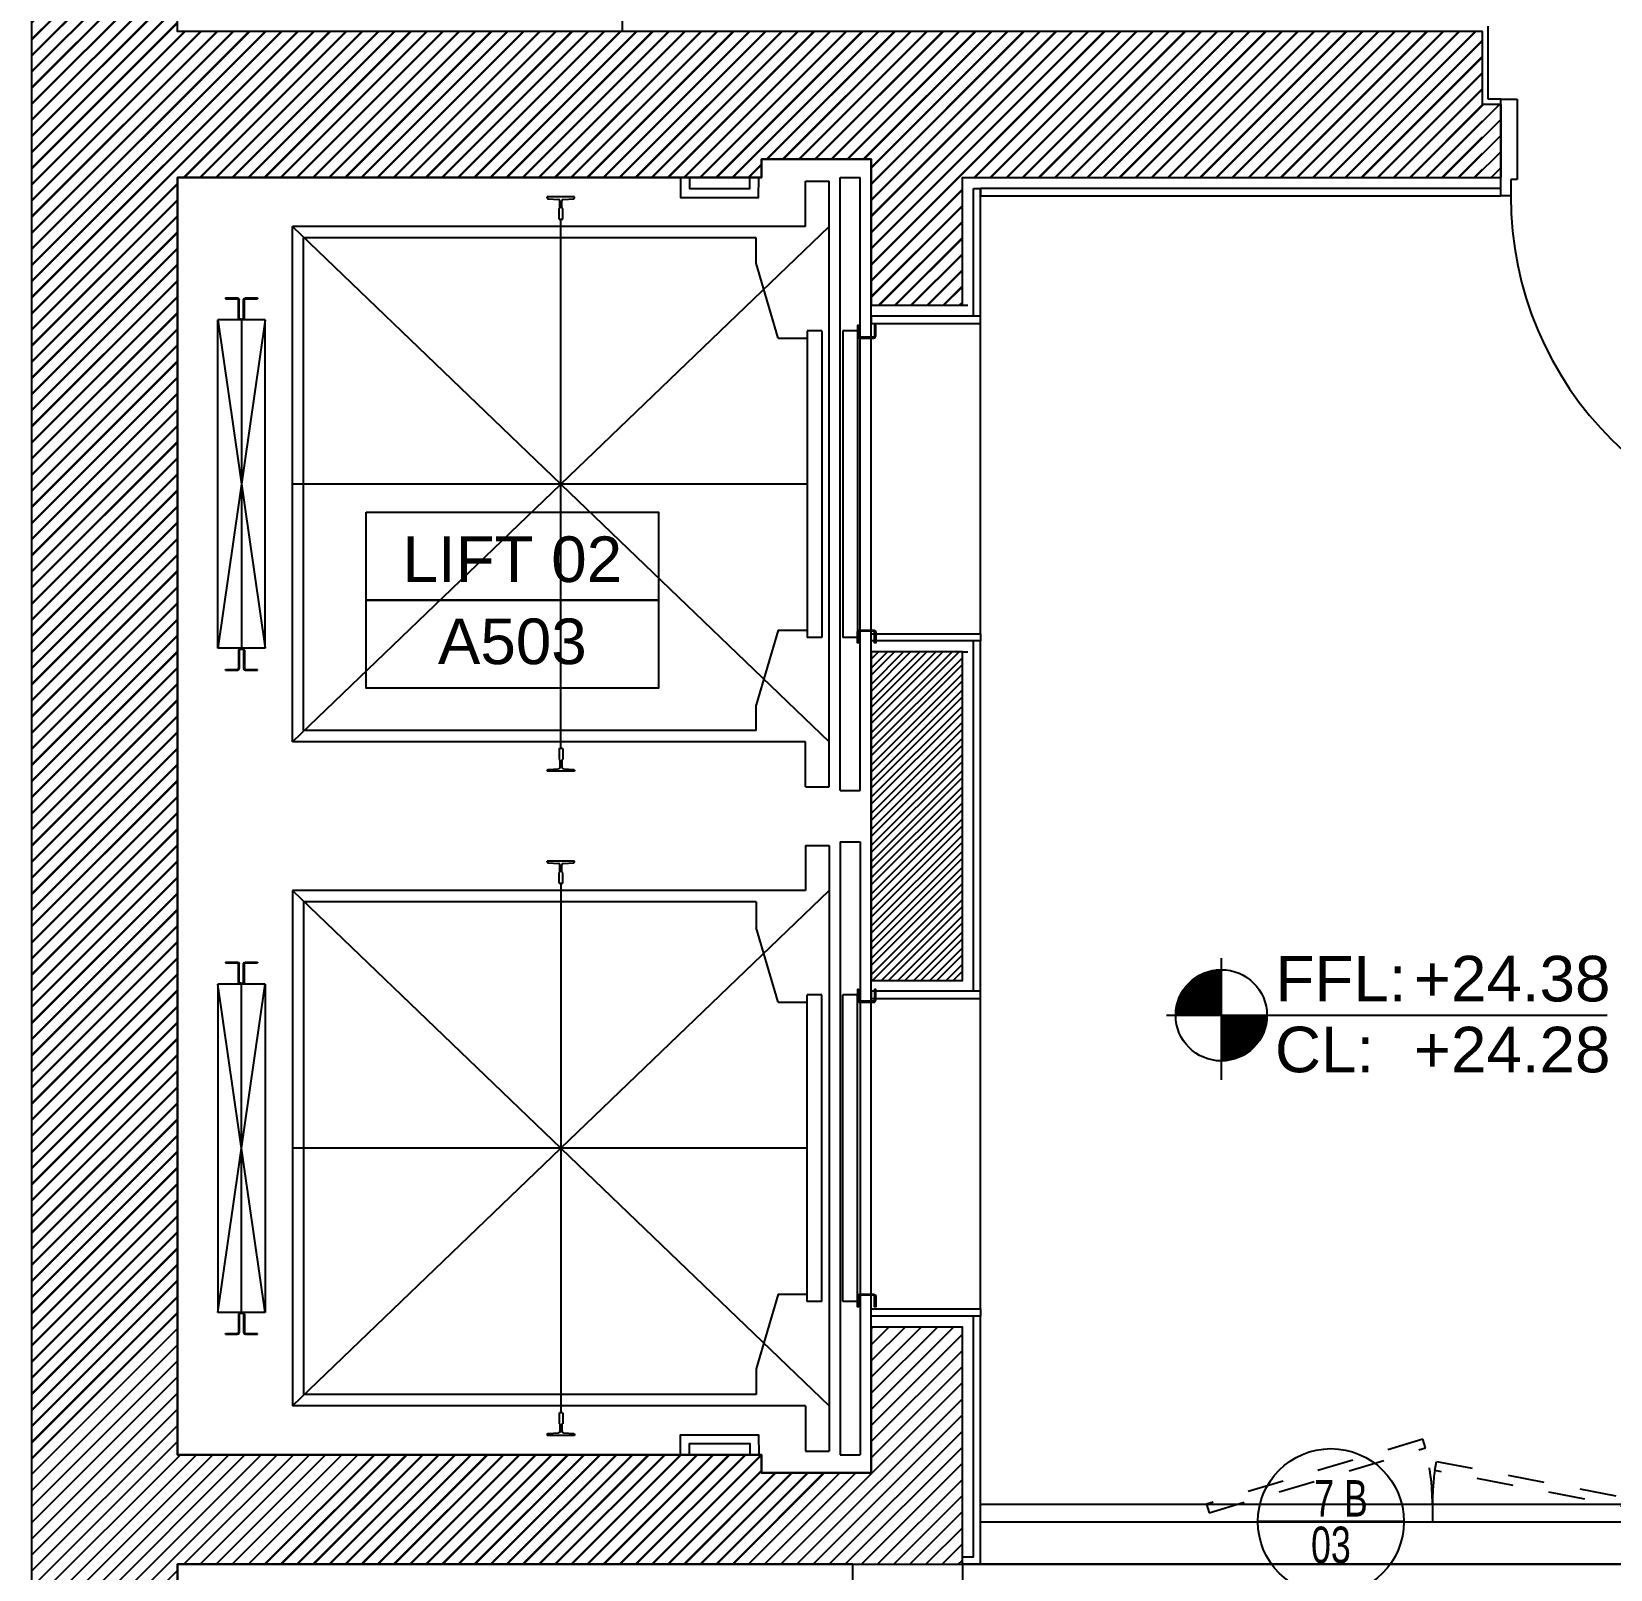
# Model space of a CAD drawing. Header units: metres. Extents: x 0 to 44.4, y -5.9 to 58.5.
# Drawn here: x 27.368 to 31.694, y 12.836 to 17.05 of the extents above; entities that cross this region are included whole.
import ezdxf
from ezdxf.enums import TextEntityAlignment as Align

# ---------------------------------------------------------------- set-up
doc = ezdxf.new("R2010")
doc.units = ezdxf.units.M
doc.header["$MEASUREMENT"] = 0
doc.linetypes.add('HIDDEN2', pattern=[0.1875, 0.125, -0.0625])
doc.layers.get('0').update_dxf_attribs({"linetype": 'CONTINUOUS'})
for name, color, linetype in [('A-ANNO-DR-TAG', 7, 'CONTINUOUS'), ('A-ANNO-EVTRTAG', 7, 'CONTINUOUS'), ('A-ANNO-LEVL', 3, 'CONTINUOUS'), ('A-asc', 15, 'CONTINUOUS'), ('A-Door', 1, 'CONTINUOUS'), ('A-HATCH-CONC', 8, 'CONTINUOUS'), ('A-PLASTER', 8, 'CONTINUOUS'), ('A-PORTE', 1, 'CONTINUOUS'), ('A-PROJECTION', 8, 'CONTINUOUS'), ('A-sect-marble', 1, 'CONTINUOUS'), ('S-2ND-3RD-4-5-6TH$0$A-SHAFT 2-3-4-5-6', 8, 'CONTINUOUS'), ('S-2ND-3RD-4-5-6TH$0$A-STR 2-3-4-5-6', 2, 'CONTINUOUS')]:
    doc.layers.add(name, color=color, linetype=linetype)
doc.styles.add('BLOCK', font='ARIAL.TTF', dxfattribs={"width": 0.8, "height": 0.25})
pattern_1 = [(45, (-139.766827, -8.86163), (-0.022097087, 0.022097087), [])]

# ---------------------------------------------------------------- blocks, each defined once
blk = doc.blocks.new('Rail3kg')
for p, q in [((3, 0), (-3, 0)), ((-8, -5), (-8, -55)), ((-6, -5), (-6, -55)), ((-3, -2), (3, -2)), ((6, -5), (6, -55)), ((8, -5), (8, -55)), ((-43.5, -58), (-11, -58)), ((-43.5, -60), (-43.5, -58)), ((-43.5, -60), (-11, -60)), ((11, -58), (43.5, -58)), ((11, -60), (43.5, -60)), ((43.5, -60), (43.5, -58))]:
    blk.add_line(p, q)
for centre, radius, start, end in [((-3, -5), 5, 90, 180), ((3, -5), 5, 0, 90), ((-3, -5), 3, 90, 180), ((3, -5), 3, 0, 90), ((-11, -55), 5, 270, 360), ((-11, -55), 3, 270, 0), ((11, -55), 5, 180, 270), ((11, -55), 3, 180, 270)]:
    blk.add_arc(centre, radius, start, end)
blk = doc.blocks.new('T75-3')
for p, q in [((1, 5), (0, 4)), ((0, -4), (0, 4)), ((1, 5), (30, 5)), ((30, 4.5), (30, 5)), ((31.5, 3), (51.2, 3)), ((56.9, 35.1), (55.2, 6.8)), ((59.4, 37.5), (62, 37.5)), ((62, -37.5), (62, 37.5)), ((0, -4), (1, -5)), ((1, -5), (30, -5)), ((30, -5), (30, -4.5)), ((31.5, -3), (51.2, -3)), ((55.2, -6.8), (56.9, -35.1)), ((59.4, -37.5), (62, -37.5))]:
    blk.add_line(p, q)
for centre, radius, start, end in [((31.5, 4.5), 1.5, 180, 270), ((51.2, 7), 4, 270, 356.6822), ((59.4, 35), 2.5, 90, 176.6822), ((31.5, -4.5), 1.5, 90, 180), ((51.2, -7), 4, 3.3178, 90), ((59.4, -35), 2.5, 183.3178, 270)]:
    blk.add_arc(centre, radius, start, end)
blk = doc.blocks.new('ascenseurs')
at = {"layer": 'A-asc'}
for p, q in [((1.6, 0.03), (1.6, 0.03)), ((1.815, 0), (1.87, 0)), ((1.815, -1.68), (1.815, 0)), ((1.87, -1.68), (1.87, 0)), ((1.72, -0.01), (1.785, -0.01)), ((1.72, -0.134), (1.72, -0.01)), ((1.785, -1.67), (1.785, -0.01)), ((1.05, -1.565), (1.05, -0.115)), ((1.72, -0.134), (0.315, -0.134)), ((0.315, -1.546), (1.785, -0.134)), ((0.315, -0.134), (1.785, -1.546)), ((0.315, -1.546), (0.315, -0.134)), ((1.585, -0.165), (0.345, -0.165)), ((0.345, -1.515), (0.345, -0.165)), ((1.585, -0.235), (1.585, -0.165)), ((1.645, -0.44), (1.585, -0.235)), ((0.24, -0.39), (0.11, -0.39)), ((0.11, -1.29), (0.11, -0.39)), ((0.24, -0.39), (0.11, -1.29)), ((0.11, -0.39), (0.24, -1.29)), ((0.175, -0.39), (0.175, -1.29)), ((0.24, -1.29), (0.24, -0.39)), ((1.765, -0.42), (1.725, -0.42)), ((1.725, -0.42), (1.725, -1.26)), ((1.765, -0.42), (1.765, -1.26)), ((1.8625, -0.42), (1.8225, -0.42)), ((1.8225, -0.42), (1.8225, -1.26)), ((1.8625, -0.42), (1.8625, -1.26)), ((1.645, -0.44), (1.725, -0.44)), ((1.725, -0.84), (0.315, -0.84)), ((1.645, -1.24), (1.585, -1.445)), ((1.645, -1.24), (1.725, -1.24)), ((0.24, -1.29), (0.11, -1.29)), ((1.765, -1.26), (1.725, -1.26)), ((1.8625, -1.26), (1.8225, -1.26)), ((1.585, -1.515), (1.585, -1.445)), ((1.72, -1.546), (0.315, -1.546)), ((1.585, -1.515), (0.345, -1.515)), ((1.72, -1.67), (1.72, -1.546)), ((1.72, -1.67), (1.785, -1.67)), ((1.815, -1.68), (1.87, -1.68)), ((1.72, -1.83), (1.72, -1.954)), ((1.72, -1.83), (1.785, -1.83)), ((1.785, -1.83), (1.785, -3.49)), ((1.815, -1.82), (1.87, -1.82)), ((1.815, -1.82), (1.815, -3.5)), ((1.87, -1.82), (1.87, -3.5)), ((1.05, -1.935), (1.05, -3.385)), ((1.72, -1.954), (0.315, -1.954)), ((0.315, -1.954), (1.785, -3.366)), ((0.315, -3.366), (1.785, -1.954)), ((0.315, -1.954), (0.315, -3.366)), ((1.585, -1.985), (0.345, -1.985)), ((0.345, -1.985), (0.345, -3.335)), ((1.585, -1.985), (1.585, -2.055)), ((1.645, -2.26), (1.585, -2.055)), ((0.24, -2.21), (0.11, -2.21)), ((0.11, -2.21), (0.11, -3.11)), ((0.24, -3.11), (0.11, -2.21)), ((0.11, -3.11), (0.24, -2.21)), ((0.175, -3.11), (0.175, -2.21)), ((0.24, -2.21), (0.24, -3.11)), ((1.765, -2.24), (1.725, -2.24)), ((1.725, -3.08), (1.725, -2.24)), ((1.765, -3.08), (1.765, -2.24)), ((1.8625, -2.24), (1.8225, -2.24)), ((1.8225, -3.08), (1.8225, -2.24)), ((1.8625, -3.08), (1.8625, -2.24)), ((1.645, -2.26), (1.725, -2.26)), ((1.725, -2.66), (0.315, -2.66)), ((1.645, -3.06), (1.585, -3.265)), ((1.645, -3.06), (1.725, -3.06)), ((0.24, -3.11), (0.11, -3.11)), ((1.765, -3.08), (1.725, -3.08)), ((1.8625, -3.08), (1.8225, -3.08)), ((1.585, -3.265), (1.585, -3.335)), ((1.72, -3.366), (0.315, -3.366)), ((1.585, -3.335), (0.345, -3.335)), ((1.72, -3.366), (1.72, -3.49)), ((1.72, -3.49), (1.785, -3.49)), ((1.815, -3.5), (1.87, -3.5))]:
    blk.add_line(p, q, dxfattribs=at)
for points in [[(1.3779, 0), (1.3778, -0.0549), (1.5918, -0.0549), (1.5919, 0)], [(1.4024, 0), (1.4023, -0.0304), (1.5673, -0.0304), (1.5674, 0)], [(1.3779, -3.5), (1.3778, -3.4451), (1.5918, -3.4451), (1.5919, -3.5)], [(1.4024, -3.5), (1.4023, -3.4696), (1.5673, -3.4696), (1.5674, -3.5)]]:
    blk.add_lwpolyline(points, dxfattribs=at)
for points in [[(1.8625, -0.434, 0.414214), (1.8685, -0.44), (1.9065, -0.44, 0.414214), (1.9125, -0.434), (1.9125, -0.405), (1.9095, -0.405), (1.9095, -0.434, -0.414214), (1.9065, -0.437), (1.8685, -0.437, -0.414214), (1.8655, -0.434), (1.8655, -0.405), (1.8625, -0.405)], [(1.8655, -1.246), (1.8655, -1.275), (1.8625, -1.275), (1.8625, -1.246, -0.414214), (1.8685, -1.24), (1.9065, -1.24, -0.414214), (1.9125, -1.246), (1.9125, -1.275), (1.9095, -1.275), (1.9095, -1.246, 0.414214), (1.9065, -1.243), (1.8685, -1.243, 0.414214)], [(1.8655, -2.254), (1.8655, -2.225), (1.8625, -2.225), (1.8625, -2.254, 0.414214), (1.8685, -2.26), (1.9065, -2.26, 0.414214), (1.9125, -2.254), (1.9125, -2.225), (1.9095, -2.225), (1.9095, -2.254, -0.414214), (1.9065, -2.257), (1.8685, -2.257, -0.414214)], [(1.8625, -3.066, -0.414214), (1.8685, -3.06), (1.9065, -3.06, -0.414214), (1.9125, -3.066), (1.9125, -3.095), (1.9095, -3.095), (1.9095, -3.066, 0.414214), (1.9065, -3.063), (1.8685, -3.063, 0.414214), (1.8655, -3.066), (1.8655, -3.095), (1.8625, -3.095)]]:
    blk.add_lwpolyline(points, format="xyb", close=True, dxfattribs=at)
at = {"layer": 'A-asc', "yscale": 0.0009999999999994, "zscale": 0.001}
for name, p, xscale, rotation in [('T75-3', (1.05, -0.115), 0.0009999999999994, 90), ('Rail3kg', (0.175, -0.39), -0.0009999999999977, 180), ('T75-3', (1.05, -1.565), -0.0009999999999994, 90), ('T75-3', (1.05, -1.935), 0.0009999999999994, 90), ('Rail3kg', (0.175, -2.21), -0.0009999999999977, 180), ('T75-3', (1.05, -3.385), -0.0009999999999994, 90)]:
    blk.add_blockref(name, p, dxfattribs=dict(at, xscale=xscale, rotation=rotation))
at = {"layer": 'A-asc', "xscale": 0.0009999999999977, "yscale": 0.0009999999999994, "zscale": 0.001}
for p in [(0.175, -1.29), (0.175, -3.11)]:
    blk.add_blockref('Rail3kg', p, dxfattribs=at)
blk = doc.blocks.new('EVTRTAG')
at = {"color": 7}
for points in [[(-0.008, 0.004823), (0.008, 0.004823), (0.008, 0), (-0.008, 0)], [(-0.008, 0), (0.008, 0), (0.008, -0.004823), (-0.008, -0.004823)]]:
    blk.add_lwpolyline(points, close=True, dxfattribs=at)
at = {"color": 7, "style": 'BLOCK'}
blk.add_attdef('EVTR', text='', height=0.0025, dxfattribs=at).set_placement((0, 0.00225), align=Align.MIDDLE)
blk.add_attdef('DWG', text='', height=0.0025, rotation=360, dxfattribs=at).set_placement((0, -0.00225), align=Align.MIDDLE)
blk = doc.blocks.new('LVTAG_P')
for p, q in [((0, 0.003136), (0, -0.003532)), ((-0.003011, 0), (0.021132, 0))]:
    blk.add_line(p, q)
at = {"const_width": 0.0025}
for points in [[(0, 0.00125, 0.414214), (-0.00125, 0, 1)], [(0, -0.00125, 0.414214), (0.00125, 0, 1)]]:
    blk.add_lwpolyline(points, format="xyb", dxfattribs=at)
blk.add_circle((0, 0), 0.0025)
at = {"style": 'BLOCK'}
for s, p in [('FFL:', (0.00297, 0.000756)), ('CL:', (0.002938, -0.003124))]:
    blk.add_text(s, height=0.0025, dxfattribs=at).set_placement(p)
for p in [(0.010543, 0.000759), (0.010543, -0.003129)]:
    blk.add_attdef('+00.00', p, '', height=0.0025, dxfattribs=at)
blk = doc.blocks.new('DRTAG')
blk.add_line((0.004, 0), (-0.004, 0))
blk.add_circle((0, 0), 0.004)
at = {"color": 7, "style": 'BLOCK', "width": 0.7}
blk.add_attdef('D', text='', height=0.002, dxfattribs=at).set_placement((-0.000012, 0.001274), align=Align.MIDDLE_RIGHT)
blk.add_attdef('TP', text='', height=0.002, dxfattribs=at).set_placement((-0.000041, 0.001274), align=Align.MIDDLE_LEFT)
blk.add_attdef('D-NO', text='', height=0.002, dxfattribs=at).set_placement((0, -0.001274), align=Align.MIDDLE)

msp = doc.modelspace()

# ---------------------------------------------------------------- hatches: boundary and pattern name
at = {"layer": 'A-HATCH-CONC'}
h = msp.add_hatch(dxfattribs=at)
h.set_pattern_fill('ANSI31', color=256, scale=0.25, angle=-720, style=0)
h.set_pattern_definition(pattern_1)
h.paths.add_polyline_path([(32.39337, 16.85), (32.39337, 16.65), (32.69337, 16.65), (32.69337, 17.15), (32.44337, 17.15), (32.44337, 17.05), (32.44337, 16.85)])
h.paths.add_polyline_path([(31.34337, 16.65), (31.34337, 17.05), (27.76837, 17.05), (27.76837, 20.15658), (27.36837, 20.15658), (27.36837, 3.57), (27.76837, 3.57), (27.76837, 12.85), (29.61837, 12.85), (29.91837, 12.85), (29.91837, 13.5), (29.66837, 13.5), (29.66837, 13.1), (29.36837, 13.1), (29.36837, 13.15), (27.76837, 13.15), (27.76837, 16.65), (29.36837, 16.65), (29.36837, 16.7), (29.66837, 16.7), (29.66837, 16.3), (29.91837, 16.3), (29.91837, 16.65)])
h = msp.add_hatch(dxfattribs=at)
h.set_pattern_fill('ANSI31', color=256, scale=0.25, angle=-720, style=0)
h.set_pattern_definition(pattern_1)
h.paths.add_polyline_path([(32.39337, 16.85), (32.39337, 16.65), (32.69337, 16.65), (32.69337, 17.15), (32.44337, 17.15), (32.44337, 17.05), (32.44337, 16.85)])
h.paths.add_polyline_path([(31.34337, 16.65), (31.34337, 17.05), (27.76837, 17.05), (27.76837, 20.15658), (27.36837, 20.15658), (27.36837, 3.57), (27.76837, 3.57), (27.76837, 12.85), (29.61837, 12.85), (29.91837, 12.85), (29.91837, 13.5), (29.66837, 13.5), (29.66837, 13.1), (29.36837, 13.1), (29.36837, 13.15), (27.76837, 13.15), (27.76837, 16.65), (29.36837, 16.65), (29.36837, 16.7), (29.66837, 16.7), (29.66837, 16.3), (29.91837, 16.3), (29.91837, 16.65)])
h = msp.add_hatch(dxfattribs=at)
h.set_pattern_fill('ANSI31', color=256, scale=0.25, style=0)
h.paths.add_polyline_path([(29.91837, 15.35), (29.66837, 15.35), (29.66837, 14.45), (29.91837, 14.45)], flags=17)
h = msp.add_hatch(dxfattribs=at)
h.set_pattern_fill('ANSI31', color=256, scale=0.25, style=0)
h.paths.add_polyline_path([(29.91837, 15.35), (29.66837, 15.35), (29.66837, 14.45), (29.91837, 14.45)], flags=17)
h = msp.add_hatch(dxfattribs=at)
h.set_pattern_fill('ANSI31', color=256, scale=0.25, angle=-720, style=0)
h.set_pattern_definition([(45, (-83.039656, -27.683513), (-0.022097087, 0.022097087), [])])
h.paths.add_polyline_path([(29.91837, 15.35), (29.66837, 15.35), (29.66837, 14.45), (29.91837, 14.45)])

# ---------------------------------------------------------------- linework, layer by layer
msp.add_lwpolyline([(27.76837, 18.26015), (28.96837, 18.2601), (28.96837, 18.2501), (28.98587, 18.25015), (28.98587, 17.05), (27.76837, 17.05), (27.76842, 18.26015)])
at = {"layer": 'A-Door', "linetype": 'HIDDEN2', "ltscale": 0.5}
for points in [[(30.59429, 12.99105), (31.18704, 13.16853), (31.17987, 13.19248), (30.58712, 13.015)], [(31.8199, 12.99045), (31.21226, 13.10715), (31.21697, 13.1317), (31.82462, 13.015)]]:
    msp.add_lwpolyline(points, close=True, dxfattribs=at)
for centre, radius, start, end in [((30.55317, 13.01287), 0.6527, 0.18679, 13.79683), ((31.95703, 13.00921), 0.75119, 172.50845, 179.55834)]:
    msp.add_arc(centre, radius, start, end, dxfattribs=at)
at = {"layer": 'A-HATCH-CONC'}
for p, q in [((27.36837, 17.02693), (27.76837, 17.42693)), ((27.36837, 16.98274), (27.76837, 17.38274)), ((27.36837, 16.93854), (27.76837, 17.33854)), ((27.36837, 16.89435), (27.76837, 17.29435)), ((27.36837, 16.85015), (27.76837, 17.25015)), ((27.36837, 16.80596), (27.76837, 17.20596)), ((27.36837, 16.76177), (27.76837, 17.16177)), ((27.36837, 16.71757), (27.76837, 17.11757)), ((27.36837, 16.67338), (27.76837, 17.07338)), ((27.36837, 16.62918), (27.78918, 17.05)), ((27.36837, 16.58499), (27.83338, 17.05)), ((27.36837, 16.5408), (27.87757, 17.05)), ((27.36837, 16.4966), (27.92177, 17.05)), ((27.36837, 16.45241), (27.96596, 17.05)), ((27.36837, 16.40821), (28.01016, 17.05)), ((27.36837, 16.36402), (28.05435, 17.05)), ((27.36837, 16.31982), (28.09854, 17.05)), ((27.36837, 16.27563), (28.14274, 17.05)), ((27.78693, 16.65), (28.18693, 17.05)), ((27.83113, 16.65), (28.23113, 17.05)), ((27.87532, 16.65), (28.27532, 17.05)), ((27.91951, 16.65), (28.31951, 17.05)), ((27.96371, 16.65), (28.36371, 17.05)), ((28.0079, 16.65), (28.4079, 17.05)), ((28.0521, 16.65), (28.4521, 17.05)), ((28.09629, 16.65), (28.49629, 17.05)), ((28.14049, 16.65), (28.54049, 17.05)), ((28.18468, 16.65), (28.58468, 17.05)), ((28.22887, 16.65), (28.62887, 17.05)), ((28.27307, 16.65), (28.67307, 17.05)), ((28.31726, 16.65), (28.71726, 17.05)), ((28.36146, 16.65), (28.76146, 17.05)), ((28.40565, 16.65), (28.80565, 17.05)), ((28.44984, 16.65), (28.84984, 17.05)), ((28.49404, 16.65), (28.89404, 17.05)), ((28.53823, 16.65), (28.93823, 17.05)), ((28.58243, 16.65), (28.98243, 17.05)), ((28.62662, 16.65), (29.02662, 17.05)), ((28.67082, 16.65), (29.07082, 17.05)), ((28.71501, 16.65), (29.11501, 17.05)), ((28.7592, 16.65), (29.1592, 17.05)), ((28.8034, 16.65), (29.2034, 17.05)), ((28.84759, 16.65), (29.24759, 17.05)), ((28.89179, 16.65), (29.29179, 17.05)), ((28.93598, 16.65), (29.33598, 17.05)), ((28.98017, 16.65), (29.38017, 17.05)), ((29.02437, 16.65), (29.42437, 17.05)), ((29.06856, 16.65), (29.46856, 17.05)), ((29.11276, 16.65), (29.51276, 17.05)), ((29.15695, 16.65), (29.55695, 17.05)), ((29.20115, 16.65), (29.60115, 17.05)), ((29.24534, 16.65), (29.64534, 17.05)), ((29.28953, 16.65), (29.68953, 17.05)), ((29.38373, 16.7), (29.73373, 17.05)), ((29.42792, 16.7), (29.77792, 17.05)), ((29.47212, 16.7), (29.82212, 17.05)), ((29.51631, 16.7), (29.86631, 17.05)), ((29.5605, 16.7), (29.9105, 17.05)), ((29.6047, 16.7), (29.9547, 17.05)), ((29.64889, 16.7), (29.99889, 17.05)), ((29.66837, 16.67528), (30.04309, 17.05)), ((29.66837, 16.63109), (30.08728, 17.05)), ((29.66837, 16.58689), (30.13148, 17.05)), ((29.66837, 16.5427), (30.17567, 17.05)), ((29.66837, 16.4985), (30.21986, 17.05)), ((29.66837, 16.45431), (30.26406, 17.05)), ((29.66837, 16.41012), (30.30825, 17.05)), ((29.95245, 16.65), (30.35245, 17.05)), ((29.99664, 16.65), (30.39664, 17.05)), ((30.04083, 16.65), (30.44083, 17.05)), ((30.08503, 16.65), (30.48503, 17.05)), ((30.12922, 16.65), (30.52922, 17.05)), ((30.17342, 16.65), (30.57342, 17.05)), ((30.21761, 16.65), (30.61761, 17.05)), ((30.26181, 16.65), (30.66181, 17.05)), ((30.306, 16.65), (30.706, 17.05)), ((30.35019, 16.65), (30.75019, 17.05)), ((30.39439, 16.65), (30.79439, 17.05)), ((30.43858, 16.65), (30.83858, 17.05)), ((30.48278, 16.65), (30.88278, 17.05)), ((30.52697, 16.65), (30.92697, 17.05)), ((30.57116, 16.65), (30.97116, 17.05)), ((30.61536, 16.65), (31.01536, 17.05)), ((30.65955, 16.65), (31.05955, 17.05)), ((30.70375, 16.65), (31.10375, 17.05)), ((30.74794, 16.65), (31.14794, 17.05)), ((30.79214, 16.65), (31.19214, 17.05)), ((30.79214, 16.65), (31.19214, 17.05)), ((30.79214, 16.65), (31.19214, 17.05)), ((30.79214, 16.65), (31.19214, 17.05)), ((30.79214, 16.65), (31.19214, 17.05)), ((30.83633, 16.65), (31.23633, 17.05)), ((30.83633, 16.65), (31.23633, 17.05)), ((30.83633, 16.65), (31.23633, 17.05)), ((30.83633, 16.65), (31.23633, 17.05)), ((30.83633, 16.65), (31.23633, 17.05)), ((30.88052, 16.65), (31.28052, 17.05)), ((30.88052, 16.65), (31.28052, 17.05)), ((30.88052, 16.65), (31.28052, 17.05)), ((30.88052, 16.65), (31.28052, 17.05)), ((30.88052, 16.65), (31.28052, 17.05)), ((30.92472, 16.65), (31.32472, 17.05)), ((30.92472, 16.65), (31.32472, 17.05)), ((30.92472, 16.65), (31.32472, 17.05)), ((30.92472, 16.65), (31.32472, 17.05)), ((30.92472, 16.65), (31.32472, 17.05)), ((30.96891, 16.65), (31.34337, 17.02446)), ((30.96891, 16.65), (31.34337, 17.02446)), ((31.01311, 16.65), (31.34337, 16.98026)), ((31.01311, 16.65), (31.34337, 16.98026)), ((31.0573, 16.65), (31.34337, 16.93607)), ((31.0573, 16.65), (31.34337, 16.93607)), ((31.10149, 16.65), (31.34337, 16.89187)), ((31.10149, 16.65), (31.34337, 16.89187)), ((31.14569, 16.65), (31.34569, 16.85)), ((31.14569, 16.65), (31.34569, 16.85)), ((31.18988, 16.65), (31.38988, 16.85)), ((31.18988, 16.65), (31.38988, 16.85)), ((31.23408, 16.65), (31.39337, 16.80929)), ((31.23408, 16.65), (31.39337, 16.80929)), ((31.27827, 16.65), (31.39337, 16.7651)), ((31.27827, 16.65), (31.39337, 16.7651)), ((31.32247, 16.65), (31.39337, 16.7209)), ((31.32247, 16.65), (31.39337, 16.7209)), ((29.33373, 16.65), (29.36837, 16.68464)), ((31.36666, 16.65), (31.39337, 16.67671)), ((31.36666, 16.65), (31.39337, 16.67671)), ((27.36837, 16.23144), (27.76837, 16.63144)), ((29.66837, 16.36592), (29.91837, 16.61592)), ((29.66837, 16.36592), (29.91837, 16.61592)), ((29.66837, 16.36592), (29.91837, 16.61592)), ((29.66837, 16.36592), (29.91837, 16.61592)), ((29.66837, 16.36592), (29.91837, 16.61592)), ((27.36837, 16.18724), (27.76837, 16.58724)), ((29.66837, 16.32173), (29.91837, 16.57173)), ((29.66837, 16.32173), (29.91837, 16.57173)), ((29.66837, 16.32173), (29.91837, 16.57173)), ((29.66837, 16.32173), (29.91837, 16.57173)), ((29.66837, 16.32173), (29.91837, 16.57173)), ((27.36837, 16.14305), (27.76837, 16.54305)), ((29.69083, 16.3), (29.91837, 16.52753)), ((29.69083, 16.3), (29.91837, 16.52753)), ((29.69083, 16.3), (29.91837, 16.52753)), ((29.69083, 16.3), (29.91837, 16.52753)), ((29.69083, 16.3), (29.91837, 16.52753)), ((27.36837, 16.09885), (27.76837, 16.49885)), ((29.73503, 16.3), (29.91837, 16.48334)), ((29.73503, 16.3), (29.91837, 16.48334)), ((29.73503, 16.3), (29.91837, 16.48334)), ((29.73503, 16.3), (29.91837, 16.48334)), ((29.73503, 16.3), (29.91837, 16.48334)), ((27.36837, 16.05466), (27.76837, 16.45466)), ((29.77922, 16.3), (29.91837, 16.43915)), ((29.77922, 16.3), (29.91837, 16.43915)), ((29.77922, 16.3), (29.91837, 16.43915)), ((29.77922, 16.3), (29.91837, 16.43915)), ((29.77922, 16.3), (29.91837, 16.43915)), ((27.36837, 16.01047), (27.76837, 16.41047)), ((29.82342, 16.3), (29.91837, 16.39495)), ((29.82342, 16.3), (29.91837, 16.39495)), ((29.82342, 16.3), (29.91837, 16.39495)), ((29.82342, 16.3), (29.91837, 16.39495)), ((29.82342, 16.3), (29.91837, 16.39495)), ((27.36837, 15.96627), (27.76837, 16.36627)), ((29.86761, 16.3), (29.91837, 16.35076)), ((29.86761, 16.3), (29.91837, 16.35076)), ((29.86761, 16.3), (29.91837, 16.35076)), ((29.86761, 16.3), (29.91837, 16.35076)), ((29.86761, 16.3), (29.91837, 16.35076)), ((27.36837, 15.92208), (27.76837, 16.32208)), ((29.91181, 16.3), (29.91837, 16.30656)), ((29.91181, 16.3), (29.91837, 16.30656)), ((29.91181, 16.3), (29.91837, 16.30656)), ((29.91181, 16.3), (29.91837, 16.30656)), ((29.91181, 16.3), (29.91837, 16.30656)), ((27.36837, 15.87788), (27.76837, 16.27788)), ((27.36837, 15.83369), (27.76837, 16.23369)), ((27.36837, 15.78949), (27.76837, 16.18949)), ((27.36837, 15.7453), (27.76837, 16.1453)), ((27.36837, 15.70111), (27.76837, 16.10111)), ((27.36837, 15.65691), (27.76837, 16.05691)), ((27.36837, 15.61272), (27.76837, 16.01272)), ((27.36837, 15.56852), (27.76837, 15.96852)), ((27.36837, 15.52433), (27.76837, 15.92433)), ((27.36837, 15.48014), (27.76837, 15.88014)), ((27.36837, 15.43594), (27.76837, 15.83594)), ((27.36837, 15.39175), (27.76837, 15.79175)), ((27.36837, 15.34755), (27.76837, 15.74755)), ((27.36837, 15.30336), (27.76837, 15.70336)), ((27.36837, 15.25916), (27.76837, 15.65916)), ((27.36837, 15.21497), (27.76837, 15.61497)), ((27.36837, 15.17078), (27.76837, 15.57078)), ((27.36837, 15.12658), (27.76837, 15.52658)), ((27.36837, 15.08239), (27.76837, 15.48239)), ((27.36837, 15.03819), (27.76837, 15.43819)), ((27.36837, 14.994), (27.76837, 15.394)), ((27.36837, 14.94981), (27.76837, 15.34981)), ((29.66837, 15.34946), (29.66891, 15.35)), ((29.66837, 15.30526), (29.71311, 15.35)), ((29.66837, 15.26107), (29.7573, 15.35)), ((29.66837, 15.21687), (29.80149, 15.35)), ((29.66837, 15.17268), (29.84569, 15.35)), ((29.66837, 15.12849), (29.88988, 15.35)), ((29.66837, 15.34946), (29.66891, 15.35)), ((29.66837, 15.30526), (29.71311, 15.35)), ((29.66837, 15.26107), (29.7573, 15.35)), ((29.66837, 15.21687), (29.80149, 15.35)), ((29.66837, 15.17268), (29.84569, 15.35)), ((29.66837, 15.12849), (29.88988, 15.35)), ((29.66837, 15.08429), (29.91837, 15.33429)), ((29.66837, 15.08429), (29.91837, 15.33429)), ((27.36837, 14.90561), (27.76837, 15.30561)), ((29.66837, 15.0401), (29.91837, 15.2901)), ((29.66837, 15.0401), (29.91837, 15.2901)), ((27.36837, 14.86142), (27.76837, 15.26142)), ((29.66837, 14.9959), (29.91837, 15.2459)), ((29.66837, 14.9959), (29.91837, 15.2459)), ((27.36837, 14.81722), (27.76837, 15.21722)), ((29.66837, 14.95171), (29.91837, 15.20171)), ((29.66837, 14.95171), (29.91837, 15.20171)), ((27.36837, 14.77303), (27.76837, 15.17303)), ((29.66837, 14.90751), (29.91837, 15.15751)), ((29.66837, 14.90751), (29.91837, 15.15751)), ((27.36837, 14.72883), (27.76837, 15.12883)), ((29.66837, 14.86332), (29.91837, 15.11332)), ((29.66837, 14.86332), (29.91837, 15.11332)), ((27.36837, 14.68464), (27.76837, 15.08464)), ((29.66837, 14.81913), (29.91837, 15.06913)), ((29.66837, 14.81913), (29.91837, 15.06913)), ((27.36837, 14.64045), (27.76837, 15.04045)), ((29.66837, 14.77493), (29.91837, 15.02493)), ((29.66837, 14.77493), (29.91837, 15.02493)), ((27.36837, 14.59625), (27.76837, 14.99625)), ((29.66837, 14.73074), (29.91837, 14.98074)), ((29.66837, 14.73074), (29.91837, 14.98074)), ((27.36837, 14.55206), (27.76837, 14.95206)), ((29.66837, 14.68654), (29.91837, 14.93654)), ((29.66837, 14.68654), (29.91837, 14.93654)), ((27.36837, 14.50786), (27.76837, 14.90786)), ((29.66837, 14.64235), (29.91837, 14.89235)), ((29.66837, 14.64235), (29.91837, 14.89235)), ((27.36837, 14.46367), (27.76837, 14.86367)), ((29.66837, 14.59816), (29.91837, 14.84816)), ((29.66837, 14.59816), (29.91837, 14.84816)), ((27.36837, 14.41948), (27.76837, 14.81948)), ((29.66837, 14.55396), (29.91837, 14.80396)), ((29.66837, 14.55396), (29.91837, 14.80396)), ((27.36837, 14.37528), (27.76837, 14.77528)), ((29.66837, 14.50977), (29.91837, 14.75977)), ((29.66837, 14.50977), (29.91837, 14.75977)), ((27.36837, 14.33109), (27.76837, 14.73109)), ((29.66837, 14.46557), (29.91837, 14.71557)), ((29.66837, 14.46557), (29.91837, 14.71557)), ((27.36837, 14.28689), (27.76837, 14.68689)), ((29.69699, 14.45), (29.91837, 14.67138)), ((29.69699, 14.45), (29.91837, 14.67138)), ((27.36837, 14.2427), (27.76837, 14.6427)), ((29.74118, 14.45), (29.91837, 14.62718)), ((29.74118, 14.45), (29.91837, 14.62718)), ((27.36837, 14.1985), (27.76837, 14.5985)), ((29.78538, 14.45), (29.91837, 14.58299)), ((29.78538, 14.45), (29.91837, 14.58299)), ((27.36837, 14.15431), (27.76837, 14.55431)), ((29.82957, 14.45), (29.91837, 14.5388)), ((29.82957, 14.45), (29.91837, 14.5388)), ((27.36837, 14.11012), (27.76837, 14.51012)), ((29.87377, 14.45), (29.91837, 14.4946)), ((29.87377, 14.45), (29.91837, 14.4946)), ((27.36837, 14.06592), (27.76837, 14.46592)), ((29.91796, 14.45), (29.91837, 14.45041)), ((29.91796, 14.45), (29.91837, 14.45041)), ((27.36837, 14.02173), (27.76837, 14.42173)), ((27.36837, 13.97753), (27.76837, 14.37753)), ((27.36837, 13.93334), (27.76837, 14.33334)), ((27.36837, 13.88915), (27.76837, 14.28915)), ((27.36837, 13.84495), (27.76837, 14.24495)), ((27.36837, 13.80076), (27.76837, 14.20076)), ((27.36837, 13.75656), (27.76837, 14.15656)), ((27.36837, 13.71237), (27.76837, 14.11237)), ((27.36837, 13.66817), (27.76837, 14.06817)), ((27.36837, 13.62398), (27.76837, 14.02398)), ((27.36837, 13.57979), (27.76837, 13.97979)), ((27.36837, 13.53559), (27.76837, 13.93559)), ((27.36837, 13.4914), (27.76837, 13.8914)), ((27.36837, 13.4472), (27.76837, 13.8472)), ((27.36837, 13.40301), (27.76837, 13.80301)), ((27.36837, 13.35882), (27.76837, 13.75882)), ((27.36837, 13.31462), (27.76837, 13.71462)), ((27.36837, 13.27043), (27.76837, 13.67043)), ((27.36837, 13.22623), (27.76837, 13.62623)), ((27.36837, 13.18204), (27.76837, 13.58204)), ((27.36837, 13.13784), (27.76837, 13.53784)), ((28.0086, 12.85), (28.3086, 13.15)), ((28.0528, 12.85), (28.3528, 13.15)), ((28.09699, 12.85), (28.39699, 13.15)), ((28.14118, 12.85), (28.44118, 13.15)), ((28.18538, 12.85), (28.48538, 13.15)), ((28.22957, 12.85), (28.52957, 13.15)), ((28.27377, 12.85), (28.57377, 13.15)), ((28.31796, 12.85), (28.61796, 13.15)), ((28.36216, 12.85), (28.66216, 13.15)), ((28.40635, 12.85), (28.70635, 13.15)), ((28.45054, 12.85), (28.75054, 13.15)), ((28.49474, 12.85), (28.79474, 13.15)), ((28.53893, 12.85), (28.83893, 13.15)), ((28.58313, 12.85), (28.88313, 13.15)), ((28.62732, 12.85), (28.92732, 13.15)), ((28.67151, 12.85), (28.97151, 13.15)), ((28.71571, 12.85), (29.01571, 13.15)), ((28.7599, 12.85), (29.0599, 13.15)), ((28.8041, 12.85), (29.1041, 13.15)), ((28.84829, 12.85), (29.14829, 13.15)), ((28.89249, 12.85), (29.19249, 13.15)), ((28.93668, 12.85), (29.23668, 13.15)), ((28.98087, 12.85), (29.28087, 13.15)), ((29.02507, 12.85), (29.32507, 13.15)), ((29.06926, 12.85), (29.36837, 13.14911)), ((29.11346, 12.85), (29.36837, 13.10491)), ((29.15765, 12.85), (29.40765, 13.1)), ((29.20184, 12.85), (29.45184, 13.1)), ((29.24604, 12.85), (29.49604, 13.1)), ((29.29023, 12.85), (29.54023, 13.1))]:
    msp.add_line(p, q, dxfattribs=at)
at = {"layer": 'A-PLASTER'}
for p, q in [((31.35837, 16.865), (31.35837, 17.065)), ((31.35837, 16.865), (31.35837, 17.065)), ((31.39337, 16.865), (31.35837, 16.865)), ((31.39337, 16.865), (31.35837, 16.865)), ((29.91837, 16.3), (29.93337, 16.3)), ((29.91837, 16.3), (29.93337, 16.3)), ((29.91837, 16.3), (29.93337, 16.3)), ((29.91837, 16.3), (29.93337, 16.3)), ((29.91837, 15.35), (29.93337, 15.35)), ((29.91837, 15.35), (29.93337, 15.35))]:
    msp.add_line(p, q, dxfattribs=at)
at = {"layer": 'A-PORTE'}
for p, q in [((31.39337, 16.865), (31.43837, 16.865)), ((31.39337, 16.6), (31.39337, 16.865)), ((31.39337, 16.865), (31.43837, 16.865)), ((31.39337, 16.6), (31.39337, 16.865)), ((31.39337, 16.865), (31.43837, 16.865)), ((31.39337, 16.6), (31.39337, 16.865)), ((31.39337, 16.865), (31.43837, 16.865)), ((31.39337, 16.6), (31.39337, 16.865)), ((31.43837, 16.865), (31.43837, 16.645)), ((31.43837, 16.865), (31.43837, 16.645)), ((31.43837, 16.865), (31.43837, 16.645)), ((31.43837, 16.865), (31.43837, 16.645)), ((31.42037, 16.645), (31.42037, 16.6)), ((31.43837, 16.645), (31.42037, 16.645)), ((31.42037, 16.645), (31.42037, 16.6)), ((31.43837, 16.645), (31.42037, 16.645)), ((31.42037, 16.645), (31.42037, 16.6)), ((31.43837, 16.645), (31.42037, 16.645)), ((31.42037, 16.645), (31.42037, 16.6)), ((31.43837, 16.645), (31.42037, 16.645)), ((31.42037, 16.6), (31.39337, 16.6)), ((31.42037, 16.6), (31.39337, 16.6)), ((31.42037, 16.6), (31.39337, 16.6)), ((31.42037, 16.6), (31.39337, 16.6))]:
    msp.add_line(p, q, dxfattribs=at)
at = {"layer": 'A-PORTE', "ltscale": 4}
msp.add_line((31.20587, 13.015), (31.20587, 12.965), dxfattribs=at)
at = {"layer": 'A-PORTE'}
msp.add_lwpolyline([(29.96837, 13.015), (32.44337, 13.015), (32.44337, 12.965), (29.96837, 12.965)], close=True, dxfattribs=at)
msp.add_arc((32.36637, 16.6), 0.946, 180, 270, dxfattribs=at)
msp.add_arc((32.36637, 16.6), 0.946, 180, 270, dxfattribs=at)
at = {"layer": 'A-PROJECTION'}
for p, q in [((29.66837, 15.35), (29.66837, 16.3)), ((29.66837, 15.35), (29.66837, 16.3)), ((29.66837, 15.35), (29.66837, 16.3)), ((29.66837, 15.35), (29.66837, 16.3)), ((29.66837, 15.35), (29.66837, 16.3)), ((29.96837, 15.4), (29.96837, 16.25)), ((29.96837, 15.4), (29.96837, 16.25)), ((29.96837, 15.4), (29.96837, 16.25)), ((29.96837, 15.4), (29.96837, 16.25)), ((29.66837, 13.5), (29.66837, 14.45)), ((29.66837, 13.5), (29.66837, 14.45)), ((29.66837, 13.5), (29.66837, 14.45)), ((29.96837, 13.55), (29.96837, 14.4)), ((29.96837, 13.55), (29.96837, 14.4)), ((29.96837, 13.55), (29.96837, 14.4)), ((29.96837, 13.55), (29.96837, 14.4))]:
    msp.add_line(p, q, dxfattribs=at)
at = {"layer": 'A-PROJECTION', "ltscale": 4}
msp.add_line((29.93337, 12.85), (32.47837, 12.85), dxfattribs=at)
at = {"layer": 'A-sect-marble'}
for p, q in [((29.94837, 16.27), (29.94837, 16.62)), ((29.94837, 16.62), (29.96837, 16.62)), ((29.94837, 16.27), (29.94837, 16.62)), ((29.94837, 16.27), (29.94837, 16.62)), ((29.94837, 16.27), (29.94837, 16.62)), ((29.94837, 16.27), (29.94837, 16.62)), ((29.94837, 16.27), (29.94837, 16.62)), ((29.94837, 16.27), (29.94837, 16.62)), ((29.94837, 16.27), (29.94837, 16.62)), ((29.94837, 16.27), (29.94837, 16.62)), ((29.94837, 16.27), (29.94837, 16.62)), ((29.94837, 16.27), (29.94837, 16.62)), ((29.94837, 16.27), (29.94837, 16.62)), ((29.94837, 16.27), (29.94837, 16.62)), ((29.94837, 16.27), (29.94837, 16.62)), ((29.94837, 16.27), (29.94837, 16.62)), ((29.96837, 16.27), (29.96837, 16.62)), ((29.96837, 16.27), (29.96837, 16.62)), ((29.96837, 16.27), (29.96837, 16.62)), ((29.96837, 16.27), (29.96837, 16.62)), ((29.96837, 16.27), (29.96837, 16.62)), ((29.96837, 16.27), (29.96837, 16.62)), ((29.96837, 16.27), (29.96837, 16.62)), ((29.96837, 16.27), (29.96837, 16.62)), ((31.39337, 16.62), (29.96837, 16.62)), ((29.96837, 16.27), (29.96837, 16.62)), ((29.96837, 16.27), (29.96837, 16.62)), ((29.96837, 16.27), (29.96837, 16.62)), ((29.96837, 16.27), (29.96837, 16.62)), ((29.96837, 16.27), (29.96837, 16.62)), ((29.96837, 16.27), (29.96837, 16.62)), ((29.96837, 16.27), (29.96837, 16.62)), ((31.39337, 16.62), (29.96837, 16.62)), ((29.96837, 16.6), (31.39337, 16.6)), ((29.96837, 16.6), (31.39337, 16.6)), ((29.96837, 16.27), (29.66837, 16.27)), ((29.96837, 16.27), (29.66837, 16.27)), ((29.96837, 16.27), (29.66837, 16.27)), ((29.96837, 16.27), (29.66837, 16.27)), ((29.96837, 16.27), (29.66837, 16.27)), ((29.96837, 16.27), (29.66837, 16.27)), ((29.96837, 16.27), (29.66837, 16.27)), ((29.96837, 16.27), (29.66837, 16.27)), ((29.96837, 16.25), (29.96837, 16.27)), ((29.96837, 16.25), (29.96837, 16.27)), ((29.96837, 16.25), (29.96837, 16.27)), ((29.96837, 16.25), (29.96837, 16.27)), ((29.96837, 16.25), (29.96837, 16.27)), ((29.96837, 16.25), (29.96837, 16.27)), ((29.96837, 16.25), (29.96837, 16.27)), ((29.96837, 16.25), (29.96837, 16.27)), ((29.66837, 16.25), (29.96837, 16.25)), ((29.66837, 16.25), (29.96837, 16.25)), ((29.66837, 16.25), (29.96837, 16.25)), ((29.66837, 16.25), (29.96837, 16.25)), ((29.66837, 15.38), (29.66837, 15.4)), ((29.66837, 15.4), (29.96837, 15.4)), ((29.66837, 15.38), (29.66837, 15.4)), ((29.66837, 15.4), (29.96837, 15.4)), ((29.66837, 15.38), (29.66837, 15.4)), ((29.66837, 15.4), (29.96837, 15.4)), ((29.66837, 15.38), (29.66837, 15.4)), ((29.66837, 15.4), (29.96837, 15.4)), ((29.96837, 15.4), (29.96837, 15.38)), ((29.96837, 15.4), (29.96837, 15.38)), ((29.96837, 15.4), (29.96837, 15.38)), ((29.96837, 15.4), (29.96837, 15.38)), ((29.96837, 15.38), (29.66837, 15.38)), ((29.96837, 15.38), (29.66837, 15.38)), ((29.96837, 15.38), (29.66837, 15.38)), ((29.96837, 15.38), (29.66837, 15.38)), ((29.94837, 14.42), (29.94837, 15.38)), ((29.94837, 14.42), (29.94837, 15.38)), ((29.94837, 14.42), (29.94837, 15.38)), ((29.94837, 14.42), (29.94837, 15.38)), ((29.96837, 14.42), (29.96837, 15.38)), ((29.96837, 14.42), (29.96837, 15.38)), ((29.96837, 14.42), (29.96837, 15.38)), ((29.96837, 14.42), (29.96837, 15.38)), ((29.96837, 14.42), (29.66837, 14.42)), ((29.66837, 14.42), (29.66837, 14.4)), ((29.96837, 14.42), (29.66837, 14.42)), ((29.66837, 14.42), (29.66837, 14.4)), ((29.96837, 14.42), (29.66837, 14.42)), ((29.66837, 14.42), (29.66837, 14.4)), ((29.96837, 14.42), (29.66837, 14.42)), ((29.66837, 14.42), (29.66837, 14.4)), ((29.96837, 14.4), (29.96837, 14.42)), ((29.96837, 14.4), (29.96837, 14.42)), ((29.96837, 14.4), (29.96837, 14.42)), ((29.96837, 14.4), (29.96837, 14.42)), ((29.66837, 14.4), (29.96837, 14.4)), ((29.66837, 14.4), (29.96837, 14.4)), ((29.66837, 14.4), (29.96837, 14.4)), ((29.66837, 14.4), (29.96837, 14.4))]:
    msp.add_line(p, q, dxfattribs=at)
for points in [[(31.39337, 16.62), (29.96837, 16.62), (29.96837, 16.6), (31.39337, 16.6)], [(31.39337, 16.62), (29.96837, 16.62), (29.96837, 16.6), (31.39337, 16.6)], [(31.34337, 16.62), (29.96837, 16.62), (29.96837, 16.6), (31.39337, 16.6)], [(31.24337, 16.62), (29.96837, 16.62), (29.96837, 16.6), (31.24337, 16.6)], [(31.39337, 16.62), (29.96837, 16.62), (29.96837, 16.6), (31.39337, 16.6)], [(31.39337, 16.62), (29.96837, 16.62), (29.96837, 16.6), (31.39337, 16.6)], [(31.34337, 16.62), (29.96837, 16.62), (29.96837, 16.6), (31.39337, 16.6)], [(31.24337, 16.62), (29.96837, 16.62), (29.96837, 16.6), (31.24337, 16.6)], [(29.94837, 14.42), (29.94837, 15.38)], [(29.94837, 14.42), (29.94837, 15.38)], [(29.94837, 14.42), (29.94837, 15.38)], [(29.94837, 14.42), (29.94837, 15.38)], [(29.96837, 14.42), (29.96837, 15.38)], [(29.96837, 14.42), (29.96837, 15.38)], [(29.96837, 14.42), (29.96837, 15.38)], [(29.96837, 14.42), (29.96837, 15.38)], [(29.91837, 12.85), (29.96837, 12.85), (29.96837, 13.53)], [(29.91837, 12.87), (29.94837, 12.87), (29.94837, 13.53)]]:
    msp.add_lwpolyline(points, dxfattribs=at)
for points in [[(29.96837, 16.25), (29.96837, 16.27), (29.66837, 16.27), (29.66837, 16.25)], [(29.96837, 16.25), (29.96837, 16.27), (29.66837, 16.27), (29.66837, 16.25)], [(29.96837, 16.25), (29.96837, 16.27), (29.66837, 16.27), (29.66837, 16.25)], [(29.96837, 16.25), (29.96837, 16.27), (29.66837, 16.27), (29.66837, 16.25)], [(29.96837, 16.25), (29.96837, 16.27), (29.66837, 16.27), (29.66837, 16.25)], [(29.96837, 16.25), (29.96837, 16.27), (29.66837, 16.27), (29.66837, 16.25)], [(29.96837, 16.25), (29.96837, 16.27), (29.66837, 16.27), (29.66837, 16.25)], [(29.96837, 15.4), (29.96837, 15.38), (29.66837, 15.38), (29.66837, 15.4)], [(29.96837, 15.4), (29.96837, 15.38), (29.66837, 15.38), (29.66837, 15.4)], [(29.96837, 15.4), (29.96837, 15.38), (29.66837, 15.38), (29.66837, 15.4)], [(29.96837, 15.4), (29.96837, 15.38), (29.66837, 15.38), (29.66837, 15.4)], [(29.96837, 14.4), (29.96837, 14.42), (29.66837, 14.42), (29.66837, 14.4)], [(29.96837, 14.4), (29.96837, 14.42), (29.66837, 14.42), (29.66837, 14.4)], [(29.96837, 14.4), (29.96837, 14.42), (29.66837, 14.42), (29.66837, 14.4)], [(29.96837, 14.4), (29.96837, 14.42), (29.66837, 14.42), (29.66837, 14.4)], [(29.96837, 13.55), (29.96837, 13.53), (29.66837, 13.53), (29.66837, 13.55)]]:
    msp.add_lwpolyline(points, close=True, dxfattribs=at)
at = {"layer": 'S-2ND-3RD-4-5-6TH$0$A-SHAFT 2-3-4-5-6'}
for points in [[(29.66837, 16.7), (29.36837, 16.7), (29.36837, 16.65), (27.76837, 16.65), (27.76837, 13.15), (29.36837, 13.15), (29.36837, 13.1), (29.66837, 13.1)], [(29.66837, 16.7), (29.36837, 16.7), (29.36837, 16.65), (27.76837, 16.65), (27.76837, 13.15), (29.36837, 13.15), (29.36837, 13.1), (29.66837, 13.1)], [(29.66837, 16.7), (29.36837, 16.7), (29.36837, 16.65), (27.76837, 16.65), (27.76837, 13.15), (29.36837, 13.15), (29.36837, 13.1), (29.66837, 13.1)], [(29.66837, 16.7), (29.36837, 16.7), (29.36837, 16.65), (27.76837, 16.65), (27.76837, 13.15), (29.36837, 13.15), (29.36837, 13.1), (29.66837, 13.1)], [(29.66837, 16.7), (29.36837, 16.7), (29.36837, 16.65), (27.76837, 16.65), (27.76837, 13.15), (29.36837, 13.15), (29.36837, 13.1), (29.66837, 13.1)], [(27.76837, 12.6), (29.61837, 12.6), (29.61837, 12.85), (27.76837, 12.85)], [(29.91837, 12.6), (32.46837, 12.6), (32.46837, 12.85), (29.91837, 12.85)]]:
    msp.add_lwpolyline(points, close=True, dxfattribs=at)
at = {"layer": 'S-2ND-3RD-4-5-6TH$0$A-STR 2-3-4-5-6'}
for p, q in [((31.34337, 17.05), (27.76837, 17.05)), ((31.34337, 17.05), (27.76837, 17.05)), ((31.34337, 16.85), (31.34337, 17.05)), ((31.34337, 16.85), (31.34337, 17.05)), ((31.39337, 16.85), (31.34337, 16.85)), ((31.39337, 16.85), (31.34337, 16.85)), ((31.39337, 16.85), (31.39337, 16.65)), ((31.39337, 16.85), (31.39337, 16.65)), ((29.91837, 16.3), (29.91837, 16.65)), ((29.91837, 16.65), (31.39337, 16.65)), ((29.91837, 16.3), (29.91837, 16.65)), ((29.91837, 16.65), (31.39337, 16.65)), ((29.66837, 16.3), (29.91837, 16.3)), ((29.66837, 16.3), (29.91837, 16.3)), ((29.66837, 15.35), (29.66837, 14.45)), ((29.91837, 15.35), (29.66837, 15.35)), ((29.91837, 14.45), (29.91837, 15.35)), ((29.66837, 14.45), (29.91837, 14.45))]:
    msp.add_line(p, q, dxfattribs=at)
for points in [[(31.34337, 17.05), (27.76837, 17.05), (27.76837, 20.33), (27.43837, 20.33), (27.43837, 20.33), (27.36837, 20.33), (27.36837, 3.57), (27.76837, 3.57), (27.76837, 12.85), (29.91837, 12.85), (29.91837, 13.5), (29.66837, 13.5), (29.66837, 13.1), (29.36837, 13.1), (29.36837, 13.15), (27.76837, 13.15), (27.76837, 16.65), (29.36837, 16.65), (29.36837, 16.7), (29.66837, 16.7), (29.66837, 16.3), (29.91837, 16.3), (29.91837, 16.65), (31.39337, 16.65)], [(31.34337, 17.05), (27.76837, 17.05), (27.76837, 20.33), (27.43837, 20.33), (27.43837, 20.33), (27.36837, 20.33), (27.36837, 3.57), (27.76837, 3.57), (27.76837, 12.85), (29.91837, 12.85), (29.91837, 13.5), (29.66837, 13.5), (29.66837, 13.1), (29.36837, 13.1), (29.36837, 13.15), (27.76837, 13.15), (27.76837, 16.65), (29.36837, 16.65), (29.36837, 16.7), (29.66837, 16.7), (29.66837, 16.3), (29.91837, 16.3), (29.91837, 16.65), (31.39337, 16.65)], [(27.76837, 11.71562), (27.76837, 12.85), (29.91837, 12.85), (29.91837, 13.5), (29.66837, 13.5), (29.66837, 13.1), (29.36837, 13.1), (29.36837, 13.15), (27.76837, 13.15), (27.76837, 16.65), (29.36837, 16.65), (29.36837, 16.7), (29.66837, 16.7), (29.66837, 16.3), (29.91837, 16.3), (29.91837, 16.65), (31.39337, 16.65)], [(27.76837, 11.71562), (27.76837, 12.85), (29.91837, 12.85), (29.91837, 13.5), (29.66837, 13.5), (29.66837, 13.1), (29.36837, 13.1), (29.36837, 13.15), (27.76837, 13.15), (27.76837, 16.65), (29.36837, 16.65), (29.36837, 16.7), (29.66837, 16.7), (29.66837, 16.3), (29.91837, 16.3), (29.91837, 16.65), (31.39337, 16.65)]]:
    msp.add_lwpolyline(points, dxfattribs=at)
msp.add_lwpolyline([(29.66837, 15.35), (29.66837, 14.45), (29.91837, 14.45), (29.91837, 15.35)], close=True, dxfattribs=at)
msp.add_lwpolyline([(29.66837, 15.35), (29.66837, 14.45), (29.91837, 14.45), (29.91837, 15.35)], close=True, dxfattribs=at)
msp.add_lwpolyline([(29.66837, 15.35), (29.66837, 14.45), (29.91837, 14.45), (29.91837, 15.35)], close=True, dxfattribs=at)

# ---------------------------------------------------------------- block references
at = {"layer": 'A-ANNO-DR-TAG'}
ref = msp.add_blockref('DRTAG', (30.92787, 12.96676), dxfattribs=dict(at, xscale=50, yscale=50, zscale=50))
ref.add_attrib('D', '7 B', dxfattribs={"layer": '0', "color": 7, "height": 0.1, "style": 'BLOCK', "width": 0.7}).set_placement((31.02878, 13.03046), align=Align.MIDDLE_RIGHT)
ref.add_attrib('D-NO', '03', dxfattribs={"layer": '0', "color": 7, "height": 0.1, "style": 'BLOCK', "width": 0.7}).set_placement((30.92787, 12.90306), align=Align.MIDDLE)
at = {"layer": 'A-ANNO-EVTRTAG', "xscale": 50, "yscale": 50, "zscale": 50}
msp.add_blockref('EVTRTAG', (28.68536, 15.49157), dxfattribs=at).add_auto_attribs({'EVTR': 'LIFT 02', 'DWG': 'A503'})
at = {"layer": 'A-ANNO-LEVL'}
ref = msp.add_blockref('LVTAG_P', (30.62766, 14.35427), dxfattribs=dict(at, xscale=50, yscale=50, zscale=50))
ref.add_attrib('+00.00', '+24.38', (31.15479, 14.39221), dxfattribs={"layer": '0', "height": 0.125, "rotation": 360, "style": 'BLOCK'})
ref.add_attrib('+00.00', '+24.28', (31.15479, 14.19784), dxfattribs={"layer": '0', "height": 0.125, "rotation": 360, "style": 'BLOCK'})
at = {"layer": 'A-asc'}
msp.add_blockref('ascenseurs', (27.76837, 16.65), dxfattribs=at)
msp.add_blockref('ascenseurs', (27.76837, 16.65), dxfattribs=at)
msp.add_blockref('ascenseurs', (27.76837, 16.65), dxfattribs=at)
msp.add_blockref('ascenseurs', (27.76837, 16.65), dxfattribs=at)
msp.add_blockref('ascenseurs', (27.76837, 16.65), dxfattribs=at)

doc.saveas('drawing.dxf')
